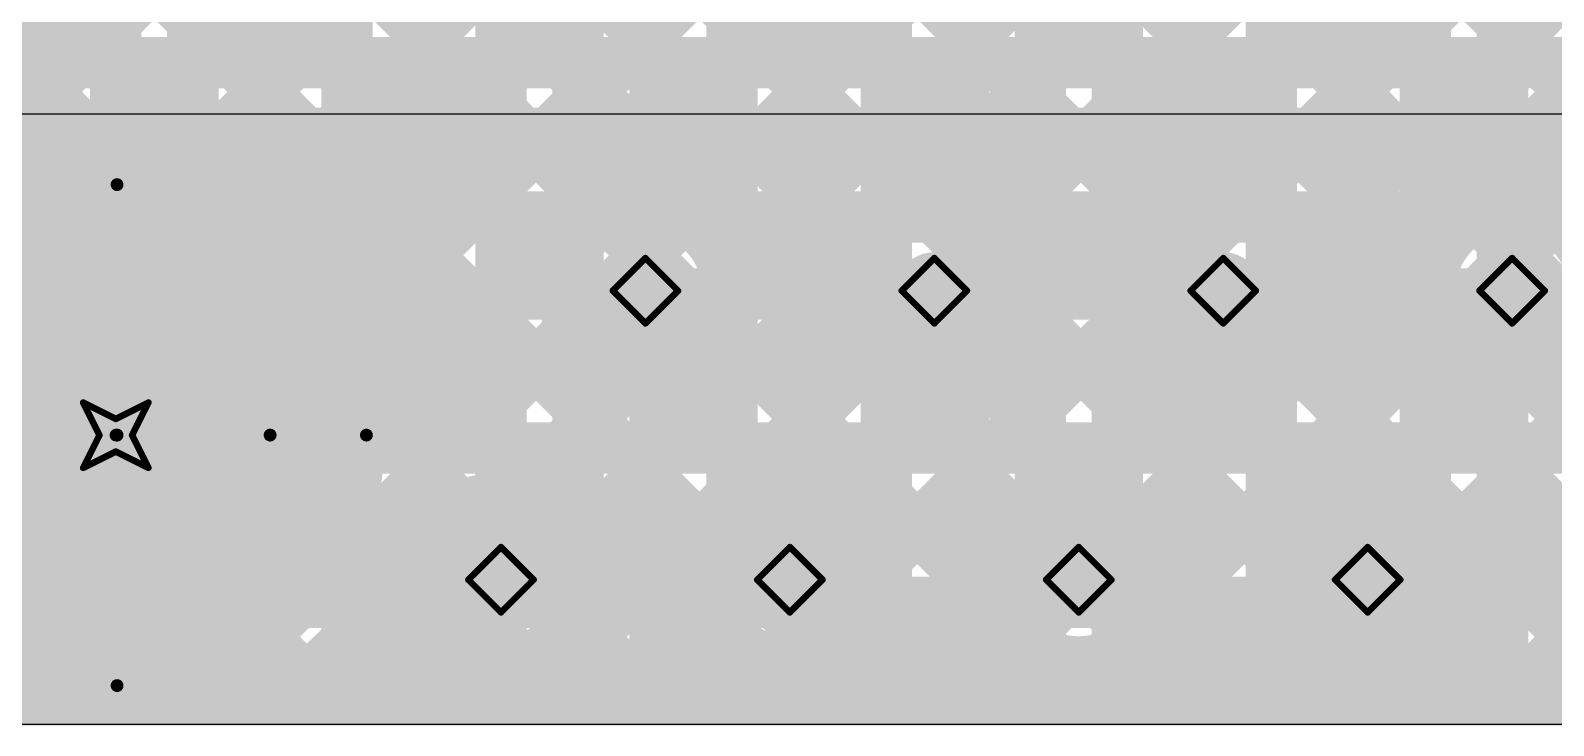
# Model space of a CAD drawing. Header units: millimetres. Extents: x 13 to 259, y -2 to 326.
# Drawn here: x 112.74 to 124.6, y 68.04 to 73.45 of the extents above; entities that cross this region are included whole.
import ezdxf

# ---------------------------------------------------------------- set-up
doc = ezdxf.new("R2010")
doc.units = ezdxf.units.MM
for name, color, linetype in [('BottomLayer', 5, 'Continuous'), ('BottomSolder', 6, 'Continuous'), ('ConnectLayer', 7, 'Continuous'), ('DrillDrawing', 1, 'Continuous'), ('Mechanical34', 56, 'Continuous'), ('MidLayer1', 16, 'Continuous'), ('MidLayer2', 76, 'Continuous'), ('MidLayer3', 90, 'Continuous'), ('MidLayer4', 156, 'Continuous'), ('MidLayer5', 130, 'Continuous'), ('MidLayer6', 216, 'Continuous'), ('MultiLayer', 9, 'Continuous'), ('TopLayer', 1, 'Continuous'), ('TopSolder', 216, 'Continuous')]:
    doc.layers.add(name, color=color, linetype=linetype)

# ---------------------------------------------------------------- blocks, each defined once
blk = doc.blocks.new('MTG240_400_174')
at = {"layer": 'BottomLayer', "const_width": 2}
blk.add_lwpolyline([(-1, 0, 1), (1, 0, 1)], format="xyb", close=True, dxfattribs=at)
at = {"layer": 'BottomSolder', "const_width": 2.102}
blk.add_lwpolyline([(-1.051, 0, 1), (1.051, 0, 1)], format="xyb", close=True, dxfattribs=at)
at = {"layer": 'MidLayer1', "const_width": 2}
blk.add_lwpolyline([(-1, 0, 1), (1, 0, 1)], format="xyb", close=True, dxfattribs=at)
at = {"layer": 'MidLayer2', "const_width": 2}
blk.add_lwpolyline([(-1, 0, 1), (1, 0, 1)], format="xyb", close=True, dxfattribs=at)
at = {"layer": 'MidLayer3', "const_width": 2}
blk.add_lwpolyline([(-1, 0, 1), (1, 0, 1)], format="xyb", close=True, dxfattribs=at)
at = {"layer": 'MidLayer4', "const_width": 2}
blk.add_lwpolyline([(-1, 0, 1), (1, 0, 1)], format="xyb", close=True, dxfattribs=at)
at = {"layer": 'MidLayer5', "const_width": 2}
blk.add_lwpolyline([(-1, 0, 1), (1, 0, 1)], format="xyb", close=True, dxfattribs=at)
at = {"layer": 'MidLayer6', "const_width": 2}
blk.add_lwpolyline([(-1, 0, 1), (1, 0, 1)], format="xyb", close=True, dxfattribs=at)
at = {"layer": 'MultiLayer', "const_width": 2}
blk.add_lwpolyline([(-1, 0, 1), (1, 0, 1)], format="xyb", close=True, dxfattribs=at)
at = {"layer": 'TopLayer', "const_width": 2}
blk.add_lwpolyline([(-1, 0, 1), (1, 0, 1)], format="xyb", close=True, dxfattribs=at)
at = {"layer": 'TopSolder', "const_width": 2.102}
blk.add_lwpolyline([(-1.051, 0, 1), (1.051, 0, 1)], format="xyb", close=True, dxfattribs=at)

msp = doc.modelspace()

# ---------------------------------------------------------------- linework, layer by layer
at = {"layer": 'BottomLayer', "const_width": 0.3}
for points in [[(117.375, 71.425, 1), (117.675, 71.425, 1)], [(119.625, 71.425, 1), (119.925, 71.425, 1)], [(121.875, 71.425, 1), (122.175, 71.425, 1)], [(124.125, 71.425, 1), (124.425, 71.425, 1)], [(116.25, 69.175, 1), (116.55, 69.175, 1)], [(118.5, 69.175, 1), (118.8, 69.175, 1)], [(120.75, 69.175, 1), (121.05, 69.175, 1)], [(123, 69.175, 1), (123.3, 69.175, 1)]]:
    msp.add_lwpolyline(points, format="xyb", close=True, dxfattribs=at)
at = {"layer": 'ConnectLayer', "const_width": 0.4}
for points in [[(101.185, 94.825), (124.005, 72.005)], [(101.185, 94.825), (124.005, 72.005)], [(121.37, 69.61), (143.601, 91.841)], [(121.37, 69.61), (143.601, 91.841)], [(102.038, 91.426), (121.58, 71.885)], [(102.038, 91.426), (121.58, 71.885)], [(100.802, 90.116), (119.204, 71.714)], [(100.802, 90.116), (119.204, 71.714)], [(98.187, 87.64), (113.139, 72.689)], [(98.187, 87.64), (113.139, 72.689)], [(101.57, 86.803), (116.888, 71.485)], [(101.57, 86.803), (116.888, 71.485)], [(120.341, 71.127), (132.928, 83.713)], [(120.341, 71.127), (132.928, 83.713)], [(108.285, 69.253), (122.115, 83.083)], [(108.285, 69.253), (122.115, 83.083)], [(99.785, 81.8), (113.345, 68.24)], [(100.633, 81.8), (114.193, 68.24)], [(101.482, 81.8), (115.042, 68.24)], [(102.33, 81.8), (115.89, 68.24)], [(103.179, 81.8), (116.739, 68.24)], [(104.027, 81.8), (117.587, 68.24)], [(104.876, 81.8), (118.436, 68.24)], [(105.724, 81.8), (119.284, 68.24)], [(106.573, 81.8), (120.133, 68.24)], [(107.272, 68.24), (120.832, 81.8)], [(107.421, 81.8), (120.981, 68.24)], [(108.121, 68.24), (121.681, 81.8)], [(108.27, 81.8), (121.83, 68.24)], [(108.969, 68.24), (122.529, 81.8)], [(109.119, 81.8), (122.679, 68.24)], [(109.818, 68.24), (123.378, 81.8)], [(109.967, 81.8), (123.527, 68.24)], [(110.666, 68.24), (124.226, 81.8)], [(110.816, 81.8), (124.376, 68.24)], [(111.515, 68.24), (125.075, 81.8)], [(111.664, 81.8), (125.224, 68.24)], [(112.513, 81.8), (126.073, 68.24)], [(113.361, 81.8), (126.921, 68.24)], [(114.21, 81.8), (127.77, 68.24)], [(115.058, 81.8), (128.618, 68.24)], [(115.907, 81.8), (129.467, 68.24)], [(122.121, 72.058), (131.754, 81.691)], [(122.121, 72.058), (131.754, 81.691)], [(112.363, 68.24), (125.582, 81.459)], [(113.212, 68.24), (126.006, 81.034)], [(122.606, 71.694), (131.819, 80.908)], [(122.606, 71.694), (131.819, 80.908)], [(114.061, 68.24), (126.431, 80.61)], [(124.591, 71.982), (133.009, 80.401)], [(124.591, 71.982), (133.009, 80.401)], [(114.909, 68.24), (126.855, 80.186)], [(115.758, 68.24), (127.279, 79.762)], [(116.606, 68.24), (127.703, 79.337)], [(112.8, 68.24), (112.8, 78.825)], [(113.4, 68.24), (113.4, 78.825)], [(114, 68.24), (114, 78.825)], [(114.6, 68.24), (114.6, 78.825)], [(115.2, 68.24), (115.2, 78.825)], [(115.8, 68.24), (115.8, 78.825)], [(116.4, 68.24), (116.4, 78.825)], [(117, 68.24), (117, 78.825)], [(117.455, 68.24), (128.128, 78.913)], [(117.6, 68.24), (117.6, 78.825)], [(118.2, 68.24), (118.2, 78.825)], [(118.8, 68.24), (118.8, 78.825)], [(119.4, 68.24), (119.4, 78.825)], [(120, 68.24), (120, 78.825)], [(120.6, 68.24), (120.6, 78.825)], [(121.2, 68.24), (121.2, 78.825)], [(121.8, 68.24), (121.8, 78.825)], [(122.4, 68.24), (122.4, 78.825)], [(123, 68.24), (123, 78.825)], [(123.6, 68.24), (123.6, 78.825)], [(124.2, 68.24), (124.2, 78.825)], [(118.303, 68.24), (128.552, 78.489)], [(115.184, 71.91), (121.68, 78.405)], [(115.184, 71.91), (121.68, 78.405)], [(119.152, 68.24), (128.976, 78.064)], [(120, 68.24), (129.4, 77.64)], [(114.158, 72.58), (119.076, 77.498)], [(114.158, 72.58), (119.076, 77.498)], [(120.174, 77.533), (125.968, 71.739)], [(120.174, 77.533), (125.968, 71.739)], [(115.532, 71.409), (121.461, 77.338)], [(115.532, 71.409), (121.461, 77.338)], [(117.801, 77.361), (123.642, 71.519)], [(117.801, 77.361), (123.642, 71.519)], [(115.382, 77.234), (121.433, 71.183)], [(115.382, 77.234), (121.433, 71.183)], [(120.849, 68.24), (129.825, 77.216)], [(110.487, 77.037), (118.073, 69.452)], [(110.487, 77.037), (118.073, 69.452)], [(112.942, 77.128), (120.445, 69.625)], [(112.942, 77.128), (120.445, 69.625)], [(112.335, 72.454), (116.78, 76.9)], [(112.335, 72.454), (116.78, 76.9)], [(113.432, 72.703), (117.534, 76.804)], [(113.432, 72.703), (117.534, 76.804)], [(114.729, 72.302), (119.265, 76.838)], [(114.729, 72.302), (119.265, 76.838)], [(115.754, 70.782), (121.759, 76.787)], [(115.754, 70.782), (121.759, 76.787)], [(117.518, 76.795), (122.319, 71.993)], [(117.518, 76.795), (122.319, 71.993)], [(117.816, 71.995), (122.66, 76.84)], [(117.816, 71.995), (122.66, 76.84)], [(120.011, 76.848), (127.214, 69.644)], [(120.011, 76.848), (127.214, 69.644)], [(121.697, 68.24), (130.249, 76.792)], [(109.966, 76.71), (114.067, 72.608)], [(109.966, 76.71), (114.067, 72.608)], [(112.499, 76.723), (117.229, 71.992)], [(112.499, 76.723), (117.229, 71.992)], [(115.015, 76.752), (119.706, 72.061)], [(115.015, 76.752), (119.706, 72.061)], [(120.236, 71.869), (124.93, 76.564)], [(120.236, 71.869), (124.93, 76.564)], [(118.161, 71.492), (123.216, 76.547)], [(118.161, 71.492), (123.216, 76.547)], [(119.536, 72.019), (123.918, 76.401)], [(119.536, 72.019), (123.918, 76.401)], [(122.546, 68.24), (130.673, 76.367)], [(123.394, 68.24), (131.097, 75.943)], [(124.243, 68.24), (131.522, 75.519)], [(68.24, 73.2), (151.36, 73.2)], [(68.24, 72.6), (151.36, 72.6)], [(68.24, 72), (151.36, 72)], [(122.593, 71.719), (124.836, 69.477)], [(122.593, 71.719), (124.836, 69.477)], [(116.975, 69.457), (119.181, 71.664)], [(116.975, 69.457), (119.181, 71.664)], [(123.737, 69.431), (125.911, 71.605)], [(123.737, 69.431), (125.911, 71.605)], [(68.24, 71.4), (151.36, 71.4)], [(119.288, 69.225), (121.392, 71.329)], [(119.288, 69.225), (121.392, 71.329)], [(120.411, 71.356), (122.515, 69.252)], [(120.411, 71.356), (122.515, 69.252)], [(115.779, 69.958), (116.955, 71.134)], [(115.779, 69.958), (116.955, 71.134)], [(118.092, 71.129), (120.323, 68.899)], [(118.092, 71.129), (120.323, 68.899)], [(121.44, 68.831), (123.718, 71.11)], [(121.44, 68.831), (123.718, 71.11)], [(122.485, 70.98), (125.224, 68.24)], [(122.485, 70.98), (125.224, 68.24)], [(115.709, 70.967), (118.436, 68.24)], [(115.709, 70.967), (118.436, 68.24)], [(116.606, 68.24), (119.331, 70.965)], [(116.606, 68.24), (119.331, 70.965)], [(118.953, 69.739), (120.073, 70.859)], [(118.953, 69.739), (120.073, 70.859)], [(120.064, 70.854), (121.158, 69.761)], [(120.064, 70.854), (121.158, 69.761)], [(123.394, 68.24), (126.1, 70.946)], [(123.394, 68.24), (126.1, 70.946)], [(68.24, 70.8), (151.36, 70.8)], [(116.479, 69.81), (117.458, 70.789)], [(116.479, 69.81), (117.458, 70.789)], [(117.585, 70.788), (118.564, 69.809)], [(117.585, 70.788), (118.564, 69.809)], [(120.692, 69.78), (121.756, 70.844)], [(120.692, 69.78), (121.756, 70.844)], [(121.783, 70.833), (122.867, 69.749)], [(121.783, 70.833), (122.867, 69.749)], [(123.262, 69.805), (124.243, 70.786)], [(123.262, 69.805), (124.243, 70.786)], [(124.369, 70.792), (125.348, 69.813)], [(124.369, 70.792), (125.348, 69.813)], [(68.24, 70.2), (151.36, 70.2)], [(115.789, 70.039), (116.092, 69.736)], [(115.789, 70.039), (116.092, 69.736)], [(68.24, 69.6), (151.36, 69.6)], [(121.486, 69.433), (122.679, 68.24)], [(121.486, 69.433), (122.679, 68.24)], [(115.614, 69.365), (115.761, 69.217)], [(115.614, 69.365), (115.761, 69.217)], [(119.152, 68.24), (120.295, 69.383)], [(119.152, 68.24), (120.295, 69.383)], [(114.909, 68.24), (115.765, 69.096)], [(114.909, 68.24), (115.765, 69.096)], [(119.284, 69.089), (120.133, 68.24)], [(119.284, 69.089), (120.133, 68.24)], [(68.24, 69), (151.36, 69)], [(121.697, 68.24), (122.52, 69.063)], [(121.697, 68.24), (122.52, 69.063)], [(116.961, 68.867), (117.587, 68.24)], [(116.961, 68.867), (117.587, 68.24)], [(117.455, 68.24), (118.086, 68.872)], [(117.455, 68.24), (118.086, 68.872)], [(123.724, 68.892), (124.376, 68.24)], [(123.724, 68.892), (124.376, 68.24)], [(124.243, 68.24), (124.85, 68.847)], [(124.243, 68.24), (124.85, 68.847)], [(115.301, 68.83), (115.89, 68.24)], [(115.301, 68.83), (115.89, 68.24)], [(121.35, 68.72), (121.83, 68.24)], [(121.35, 68.72), (121.83, 68.24)], [(115.758, 68.24), (116.118, 68.6)], [(115.758, 68.24), (116.118, 68.6)], [(120, 68.24), (120.465, 68.705)], [(120, 68.24), (120.465, 68.705)], [(120.849, 68.24), (121.244, 68.635)], [(120.849, 68.24), (121.244, 68.635)], [(116.442, 68.536), (116.739, 68.24)], [(116.442, 68.536), (116.739, 68.24)], [(118.303, 68.24), (118.6, 68.537)], [(118.303, 68.24), (118.6, 68.537)], [(118.927, 68.598), (119.284, 68.24)], [(118.927, 68.598), (119.284, 68.24)], [(120.624, 68.598), (120.981, 68.24)], [(120.624, 68.598), (120.981, 68.24)], [(122.546, 68.24), (122.894, 68.588)], [(122.546, 68.24), (122.894, 68.588)], [(123.227, 68.54), (123.527, 68.24)], [(123.227, 68.54), (123.527, 68.24)], [(68.24, 68.4), (151.36, 68.4)], [(114.877, 68.405), (115.042, 68.24)], [(114.877, 68.405), (115.042, 68.24)], [(68.24, 68.24), (151.36, 68.24)], [(68.24, 68.24), (151.36, 68.24)], [(114.637, 68.24), (132.031, 68.24)], [(114.637, 68.24), (132.031, 68.24)]]:
    msp.add_lwpolyline(points, dxfattribs=at)
for points in [[(112.163, 68.24, -1.714908), (115.803, 70.3)], [(112.163, 68.24, -1.714908), (115.803, 70.3)], [(115.803, 70.3, -0.263327), (114.637, 68.24)], [(115.803, 70.3, -0.263327), (114.637, 68.24)]]:
    msp.add_lwpolyline(points, format="xyb", dxfattribs=at)
at = {"layer": 'ConnectLayer'}
for points, const_width in [([(113.039, 72.689, 1), (113.239, 72.689, 1)], 0.2), ([(113.039, 72.689, 1), (113.239, 72.689, 1)], 0.2), ([(113.332, 72.703, 1), (113.532, 72.703, 1)], 0.2), ([(113.332, 72.703, 1), (113.532, 72.703, 1)], 0.2), ([(113.967, 72.608, 1), (114.167, 72.608, 1)], 0.2), ([(113.967, 72.608, 1), (114.167, 72.608, 1)], 0.2), ([(114.058, 72.58, 1), (114.258, 72.58, 1)], 0.2), ([(114.058, 72.58, 1), (114.258, 72.58, 1)], 0.2), ([(114.629, 72.302, 1), (114.829, 72.302, 1)], 0.2), ([(114.629, 72.302, 1), (114.829, 72.302, 1)], 0.2), ([(118.165, 71.425, 1), (116.885, 71.425, 1)], 0.4), ([(118.165, 71.425, 1), (116.885, 71.425, 1)], 0.4), ([(120.415, 71.425, 1), (119.135, 71.425, 1)], 0.4), ([(120.415, 71.425, 1), (119.135, 71.425, 1)], 0.4), ([(119.606, 72.061, 1), (119.806, 72.061, 1)], 0.2), ([(119.606, 72.061, 1), (119.806, 72.061, 1)], 0.2), ([(122.665, 71.425, 1), (121.385, 71.425, 1)], 0.4), ([(122.665, 71.425, 1), (121.385, 71.425, 1)], 0.4), ([(122.021, 72.058, 1), (122.221, 72.058, 1)], 0.2), ([(122.021, 72.058, 1), (122.221, 72.058, 1)], 0.2), ([(124.915, 71.425, 1), (123.635, 71.425, 1)], 0.4), ([(124.915, 71.425, 1), (123.635, 71.425, 1)], 0.4), ([(117.129, 71.992, 1), (117.329, 71.992, 1)], 0.2), ([(117.129, 71.992, 1), (117.329, 71.992, 1)], 0.2), ([(117.716, 71.995, 1), (117.916, 71.995, 1)], 0.2), ([(117.716, 71.995, 1), (117.916, 71.995, 1)], 0.2), ([(119.436, 72.019, 1), (119.636, 72.019, 1)], 0.2), ([(119.436, 72.019, 1), (119.636, 72.019, 1)], 0.2), ([(122.219, 71.993, 1), (122.419, 71.993, 1)], 0.2), ([(122.219, 71.993, 1), (122.419, 71.993, 1)], 0.2), ([(123.905, 72.005, 1), (124.105, 72.005, 1)], 0.2), ([(123.905, 72.005, 1), (124.105, 72.005, 1)], 0.2), ([(124.491, 71.982, 1), (124.691, 71.982, 1)], 0.2), ([(124.491, 71.982, 1), (124.691, 71.982, 1)], 0.2), ([(115.084, 71.91, 1), (115.284, 71.91, 1)], 0.2), ([(115.084, 71.91, 1), (115.284, 71.91, 1)], 0.2), ([(120.136, 71.869, 1), (120.336, 71.869, 1)], 0.2), ([(120.136, 71.869, 1), (120.336, 71.869, 1)], 0.2), ([(121.48, 71.885, 1), (121.68, 71.885, 1)], 0.2), ([(121.48, 71.885, 1), (121.68, 71.885, 1)], 0.2), ([(119.104, 71.714, 1), (119.304, 71.714, 1)], 0.2), ([(119.104, 71.714, 1), (119.304, 71.714, 1)], 0.2), ([(122.493, 71.719, 1), (122.693, 71.719, 1)], 0.2), ([(122.493, 71.719, 1), (122.693, 71.719, 1)], 0.2), ([(122.506, 71.694, 1), (122.706, 71.694, 1)], 0.2), ([(122.506, 71.694, 1), (122.706, 71.694, 1)], 0.2), ([(119.081, 71.664, 1), (119.281, 71.664, 1)], 0.2), ([(119.081, 71.664, 1), (119.281, 71.664, 1)], 0.2), ([(116.788, 71.485, 1), (116.988, 71.485, 1)], 0.2), ([(116.788, 71.485, 1), (116.988, 71.485, 1)], 0.2), ([(118.061, 71.492, 1), (118.261, 71.492, 1)], 0.2), ([(118.061, 71.492, 1), (118.261, 71.492, 1)], 0.2), ([(123.542, 71.519, 1), (123.742, 71.519, 1)], 0.2), ([(123.542, 71.519, 1), (123.742, 71.519, 1)], 0.2), ([(115.432, 71.409, 1), (115.632, 71.409, 1)], 0.2), ([(115.432, 71.409, 1), (115.632, 71.409, 1)], 0.2), ([(116.785, 71.425, 1), (116.985, 71.425, 1)], 0.2), ([(116.785, 71.425, 1), (116.985, 71.425, 1)], 0.2), ([(118.065, 71.425, 1), (118.265, 71.425, 1)], 0.2), ([(118.065, 71.425, 1), (118.265, 71.425, 1)], 0.2), ([(119.035, 71.425, 1), (119.235, 71.425, 1)], 0.2), ([(119.035, 71.425, 1), (119.235, 71.425, 1)], 0.2), ([(120.311, 71.356, 1), (120.511, 71.356, 1)], 0.2), ([(120.311, 71.356, 1), (120.511, 71.356, 1)], 0.2), ([(120.315, 71.425, 1), (120.515, 71.425, 1)], 0.2), ([(120.315, 71.425, 1), (120.515, 71.425, 1)], 0.2), ([(121.285, 71.425, 1), (121.485, 71.425, 1)], 0.2), ([(121.285, 71.425, 1), (121.485, 71.425, 1)], 0.2), ([(121.292, 71.329, 1), (121.492, 71.329, 1)], 0.2), ([(121.292, 71.329, 1), (121.492, 71.329, 1)], 0.2), ([(122.565, 71.425, 1), (122.765, 71.425, 1)], 0.2), ([(122.565, 71.425, 1), (122.765, 71.425, 1)], 0.2), ([(123.535, 71.425, 1), (123.735, 71.425, 1)], 0.2), ([(123.535, 71.425, 1), (123.735, 71.425, 1)], 0.2), ([(116.855, 71.134, 1), (117.055, 71.134, 1)], 0.2), ([(116.855, 71.134, 1), (117.055, 71.134, 1)], 0.2), ([(117.992, 71.129, 1), (118.192, 71.129, 1)], 0.2), ([(117.992, 71.129, 1), (118.192, 71.129, 1)], 0.2), ([(120.241, 71.127, 1), (120.441, 71.127, 1)], 0.2), ([(120.241, 71.127, 1), (120.441, 71.127, 1)], 0.2), ([(121.333, 71.183, 1), (121.533, 71.183, 1)], 0.2), ([(121.333, 71.183, 1), (121.533, 71.183, 1)], 0.2), ([(123.618, 71.11, 1), (123.818, 71.11, 1)], 0.2), ([(123.618, 71.11, 1), (123.818, 71.11, 1)], 0.2), ([(122.385, 70.98, 1), (122.585, 70.98, 1)], 0.2), ([(122.385, 70.98, 1), (122.585, 70.98, 1)], 0.2), ([(115.609, 70.967, 1), (115.809, 70.967, 1)], 0.2), ([(115.609, 70.967, 1), (115.809, 70.967, 1)], 0.2), ([(119.231, 70.965, 1), (119.431, 70.965, 1)], 0.2), ([(119.231, 70.965, 1), (119.431, 70.965, 1)], 0.2), ([(119.964, 70.854, 1), (120.164, 70.854, 1)], 0.2), ([(119.964, 70.854, 1), (120.164, 70.854, 1)], 0.2), ([(119.973, 70.859, 1), (120.173, 70.859, 1)], 0.2), ([(119.973, 70.859, 1), (120.173, 70.859, 1)], 0.2), ([(115.654, 70.782, 1), (115.854, 70.782, 1)], 0.2), ([(115.654, 70.782, 1), (115.854, 70.782, 1)], 0.2), ([(117.358, 70.789, 1), (117.558, 70.789, 1)], 0.2), ([(117.358, 70.789, 1), (117.558, 70.789, 1)], 0.2), ([(117.485, 70.788, 1), (117.685, 70.788, 1)], 0.2), ([(117.485, 70.788, 1), (117.685, 70.788, 1)], 0.2), ([(121.656, 70.844, 1), (121.856, 70.844, 1)], 0.2), ([(121.656, 70.844, 1), (121.856, 70.844, 1)], 0.2), ([(121.683, 70.833, 1), (121.883, 70.833, 1)], 0.2), ([(121.683, 70.833, 1), (121.883, 70.833, 1)], 0.2), ([(124.143, 70.786, 1), (124.343, 70.786, 1)], 0.2), ([(124.143, 70.786, 1), (124.343, 70.786, 1)], 0.2), ([(124.269, 70.792, 1), (124.469, 70.792, 1)], 0.2), ([(124.269, 70.792, 1), (124.469, 70.792, 1)], 0.2), ([(115.703, 70.3, 1), (115.903, 70.3, 1)], 0.2), ([(115.703, 70.3, 1), (115.903, 70.3, 1)], 0.2), ([(115.703, 70.3, 1), (115.903, 70.3, 1)], 0.2), ([(115.703, 70.3, 1), (115.903, 70.3, 1)], 0.2), ([(115.689, 70.039, 1), (115.889, 70.039, 1)], 0.2), ([(115.689, 70.039, 1), (115.889, 70.039, 1)], 0.2), ([(115.679, 69.958, 1), (115.879, 69.958, 1)], 0.2), ([(115.679, 69.958, 1), (115.879, 69.958, 1)], 0.2), ([(117.04, 69.175, 1), (115.76, 69.175, 1)], 0.4), ([(117.04, 69.175, 1), (115.76, 69.175, 1)], 0.4), ([(116.379, 69.81, 1), (116.579, 69.81, 1)], 0.2), ([(116.379, 69.81, 1), (116.579, 69.81, 1)], 0.2), ([(119.29, 69.175, 1), (118.01, 69.175, 1)], 0.4), ([(119.29, 69.175, 1), (118.01, 69.175, 1)], 0.4), ([(118.464, 69.809, 1), (118.664, 69.809, 1)], 0.2), ([(118.464, 69.809, 1), (118.664, 69.809, 1)], 0.2), ([(121.54, 69.175, 1), (120.26, 69.175, 1)], 0.4), ([(121.54, 69.175, 1), (120.26, 69.175, 1)], 0.4), ([(123.79, 69.175, 1), (122.51, 69.175, 1)], 0.4), ([(123.79, 69.175, 1), (122.51, 69.175, 1)], 0.4), ([(123.162, 69.805, 1), (123.362, 69.805, 1)], 0.2), ([(123.162, 69.805, 1), (123.362, 69.805, 1)], 0.2), ([(126.04, 69.175, 1), (124.76, 69.175, 1)], 0.4), ([(126.04, 69.175, 1), (124.76, 69.175, 1)], 0.4), ([(115.992, 69.736, 1), (116.192, 69.736, 1)], 0.2), ([(115.992, 69.736, 1), (116.192, 69.736, 1)], 0.2), ([(118.853, 69.739, 1), (119.053, 69.739, 1)], 0.2), ([(118.853, 69.739, 1), (119.053, 69.739, 1)], 0.2), ([(120.592, 69.78, 1), (120.792, 69.78, 1)], 0.2), ([(120.592, 69.78, 1), (120.792, 69.78, 1)], 0.2), ([(121.058, 69.761, 1), (121.258, 69.761, 1)], 0.2), ([(121.058, 69.761, 1), (121.258, 69.761, 1)], 0.2), ([(122.767, 69.749, 1), (122.967, 69.749, 1)], 0.2), ([(122.767, 69.749, 1), (122.967, 69.749, 1)], 0.2), ([(120.345, 69.625, 1), (120.545, 69.625, 1)], 0.2), ([(120.345, 69.625, 1), (120.545, 69.625, 1)], 0.2), ([(121.27, 69.61, 1), (121.47, 69.61, 1)], 0.2), ([(121.27, 69.61, 1), (121.47, 69.61, 1)], 0.2), ([(116.875, 69.457, 1), (117.075, 69.457, 1)], 0.2), ([(116.875, 69.457, 1), (117.075, 69.457, 1)], 0.2), ([(117.973, 69.452, 1), (118.173, 69.452, 1)], 0.2), ([(117.973, 69.452, 1), (118.173, 69.452, 1)], 0.2), ([(121.386, 69.433, 1), (121.586, 69.433, 1)], 0.2), ([(121.386, 69.433, 1), (121.586, 69.433, 1)], 0.2), ([(123.637, 69.431, 1), (123.837, 69.431, 1)], 0.2), ([(123.637, 69.431, 1), (123.837, 69.431, 1)], 0.2), ([(115.514, 69.365, 1), (115.714, 69.365, 1)], 0.2), ([(115.514, 69.365, 1), (115.714, 69.365, 1)], 0.2), ([(120.195, 69.383, 1), (120.395, 69.383, 1)], 0.2), ([(120.195, 69.383, 1), (120.395, 69.383, 1)], 0.2), ([(115.661, 69.217, 1), (115.861, 69.217, 1)], 0.2), ([(115.661, 69.217, 1), (115.861, 69.217, 1)], 0.2), ([(119.188, 69.225, 1), (119.388, 69.225, 1)], 0.2), ([(119.188, 69.225, 1), (119.388, 69.225, 1)], 0.2), ([(122.415, 69.252, 1), (122.615, 69.252, 1)], 0.2), ([(122.415, 69.252, 1), (122.615, 69.252, 1)], 0.2), ([(115.66, 69.175, 1), (115.86, 69.175, 1)], 0.2), ([(115.66, 69.175, 1), (115.86, 69.175, 1)], 0.2), ([(115.665, 69.096, 1), (115.865, 69.096, 1)], 0.2), ([(115.665, 69.096, 1), (115.865, 69.096, 1)], 0.2), ([(116.94, 69.175, 1), (117.14, 69.175, 1)], 0.2), ([(116.94, 69.175, 1), (117.14, 69.175, 1)], 0.2), ([(117.91, 69.175, 1), (118.11, 69.175, 1)], 0.2), ([(117.91, 69.175, 1), (118.11, 69.175, 1)], 0.2), ([(119.184, 69.089, 1), (119.384, 69.089, 1)], 0.2), ([(119.184, 69.089, 1), (119.384, 69.089, 1)], 0.2), ([(119.19, 69.175, 1), (119.39, 69.175, 1)], 0.2), ([(119.19, 69.175, 1), (119.39, 69.175, 1)], 0.2), ([(120.16, 69.175, 1), (120.36, 69.175, 1)], 0.2), ([(120.16, 69.175, 1), (120.36, 69.175, 1)], 0.2), ([(121.44, 69.175, 1), (121.64, 69.175, 1)], 0.2), ([(121.44, 69.175, 1), (121.64, 69.175, 1)], 0.2), ([(122.41, 69.175, 1), (122.61, 69.175, 1)], 0.2), ([(122.41, 69.175, 1), (122.61, 69.175, 1)], 0.2), ([(123.69, 69.175, 1), (123.89, 69.175, 1)], 0.2), ([(123.69, 69.175, 1), (123.89, 69.175, 1)], 0.2), ([(124.66, 69.175, 1), (124.86, 69.175, 1)], 0.2), ([(124.66, 69.175, 1), (124.86, 69.175, 1)], 0.2), ([(122.42, 69.063, 1), (122.62, 69.063, 1)], 0.2), ([(122.42, 69.063, 1), (122.62, 69.063, 1)], 0.2), ([(116.861, 68.867, 1), (117.061, 68.867, 1)], 0.2), ([(116.861, 68.867, 1), (117.061, 68.867, 1)], 0.2), ([(117.986, 68.872, 1), (118.186, 68.872, 1)], 0.2), ([(117.986, 68.872, 1), (118.186, 68.872, 1)], 0.2), ([(120.223, 68.899, 1), (120.423, 68.899, 1)], 0.2), ([(120.223, 68.899, 1), (120.423, 68.899, 1)], 0.2), ([(123.624, 68.892, 1), (123.824, 68.892, 1)], 0.2), ([(123.624, 68.892, 1), (123.824, 68.892, 1)], 0.2), ([(115.201, 68.83, 1), (115.401, 68.83, 1)], 0.2), ([(115.201, 68.83, 1), (115.401, 68.83, 1)], 0.2), ([(121.25, 68.72, 1), (121.45, 68.72, 1)], 0.2), ([(121.25, 68.72, 1), (121.45, 68.72, 1)], 0.2), ([(121.34, 68.831, 1), (121.54, 68.831, 1)], 0.2), ([(121.34, 68.831, 1), (121.54, 68.831, 1)], 0.2), ([(116.018, 68.6, 1), (116.218, 68.6, 1)], 0.2), ([(116.018, 68.6, 1), (116.218, 68.6, 1)], 0.2), ([(120.365, 68.705, 1), (120.565, 68.705, 1)], 0.2), ([(120.365, 68.705, 1), (120.565, 68.705, 1)], 0.2), ([(121.144, 68.635, 1), (121.344, 68.635, 1)], 0.2), ([(121.144, 68.635, 1), (121.344, 68.635, 1)], 0.2), ([(116.342, 68.536, 1), (116.542, 68.536, 1)], 0.2), ([(116.342, 68.536, 1), (116.542, 68.536, 1)], 0.2), ([(118.5, 68.537, 1), (118.7, 68.537, 1)], 0.2), ([(118.5, 68.537, 1), (118.7, 68.537, 1)], 0.2), ([(118.827, 68.598, 1), (119.027, 68.598, 1)], 0.2), ([(118.827, 68.598, 1), (119.027, 68.598, 1)], 0.2), ([(120.524, 68.598, 1), (120.724, 68.598, 1)], 0.2), ([(120.524, 68.598, 1), (120.724, 68.598, 1)], 0.2), ([(122.794, 68.588, 1), (122.994, 68.588, 1)], 0.2), ([(122.794, 68.588, 1), (122.994, 68.588, 1)], 0.2), ([(123.127, 68.54, 1), (123.327, 68.54, 1)], 0.2), ([(123.127, 68.54, 1), (123.327, 68.54, 1)], 0.2), ([(114.777, 68.405, 1), (114.977, 68.405, 1)], 0.2), ([(114.777, 68.405, 1), (114.977, 68.405, 1)], 0.2), ([(112.7, 68.24, 1), (112.9, 68.24, 1)], 0.2), ([(113.112, 68.24, 1), (113.312, 68.24, 1)], 0.2), ([(113.245, 68.24, 1), (113.445, 68.24, 1)], 0.2), ([(113.3, 68.24, 1), (113.5, 68.24, 1)], 0.2), ([(113.9, 68.24, 1), (114.1, 68.24, 1)], 0.2), ([(113.961, 68.24, 1), (114.161, 68.24, 1)], 0.2), ([(114.093, 68.24, 1), (114.293, 68.24, 1)], 0.2), ([(114.5, 68.24, 1), (114.7, 68.24, 1)], 0.2), ([(114.537, 68.24, 1), (114.737, 68.24, 1)], 0.2), ([(114.537, 68.24, 1), (114.737, 68.24, 1)], 0.2), ([(114.537, 68.24, 1), (114.737, 68.24, 1)], 0.2), ([(114.537, 68.24, 1), (114.737, 68.24, 1)], 0.2), ([(114.809, 68.24, 1), (115.009, 68.24, 1)], 0.2), ([(114.809, 68.24, 1), (115.009, 68.24, 1)], 0.2), ([(114.809, 68.24, 1), (115.009, 68.24, 1)], 0.2), ([(114.942, 68.24, 1), (115.142, 68.24, 1)], 0.2), ([(114.942, 68.24, 1), (115.142, 68.24, 1)], 0.2), ([(114.942, 68.24, 1), (115.142, 68.24, 1)], 0.2), ([(115.1, 68.24, 1), (115.3, 68.24, 1)], 0.2), ([(115.658, 68.24, 1), (115.858, 68.24, 1)], 0.2), ([(115.658, 68.24, 1), (115.858, 68.24, 1)], 0.2), ([(115.658, 68.24, 1), (115.858, 68.24, 1)], 0.2), ([(115.7, 68.24, 1), (115.9, 68.24, 1)], 0.2), ([(115.79, 68.24, 1), (115.99, 68.24, 1)], 0.2), ([(115.79, 68.24, 1), (115.99, 68.24, 1)], 0.2), ([(115.79, 68.24, 1), (115.99, 68.24, 1)], 0.2), ([(116.3, 68.24, 1), (116.5, 68.24, 1)], 0.2), ([(116.506, 68.24, 1), (116.706, 68.24, 1)], 0.2), ([(116.506, 68.24, 1), (116.706, 68.24, 1)], 0.2), ([(116.506, 68.24, 1), (116.706, 68.24, 1)], 0.2), ([(116.639, 68.24, 1), (116.839, 68.24, 1)], 0.2), ([(116.639, 68.24, 1), (116.839, 68.24, 1)], 0.2), ([(116.639, 68.24, 1), (116.839, 68.24, 1)], 0.2), ([(116.9, 68.24, 1), (117.1, 68.24, 1)], 0.2), ([(117.355, 68.24, 1), (117.555, 68.24, 1)], 0.2), ([(117.355, 68.24, 1), (117.555, 68.24, 1)], 0.2), ([(117.355, 68.24, 1), (117.555, 68.24, 1)], 0.2), ([(117.487, 68.24, 1), (117.687, 68.24, 1)], 0.2), ([(117.487, 68.24, 1), (117.687, 68.24, 1)], 0.2), ([(117.487, 68.24, 1), (117.687, 68.24, 1)], 0.2), ([(117.5, 68.24, 1), (117.7, 68.24, 1)], 0.2), ([(118.1, 68.24, 1), (118.3, 68.24, 1)], 0.2), ([(118.203, 68.24, 1), (118.403, 68.24, 1)], 0.2), ([(118.203, 68.24, 1), (118.403, 68.24, 1)], 0.2), ([(118.203, 68.24, 1), (118.403, 68.24, 1)], 0.2), ([(118.336, 68.24, 1), (118.536, 68.24, 1)], 0.2), ([(118.336, 68.24, 1), (118.536, 68.24, 1)], 0.2), ([(118.336, 68.24, 1), (118.536, 68.24, 1)], 0.2), ([(118.7, 68.24, 1), (118.9, 68.24, 1)], 0.2), ([(119.052, 68.24, 1), (119.252, 68.24, 1)], 0.2), ([(119.052, 68.24, 1), (119.252, 68.24, 1)], 0.2), ([(119.052, 68.24, 1), (119.252, 68.24, 1)], 0.2), ([(119.184, 68.24, 1), (119.384, 68.24, 1)], 0.2), ([(119.184, 68.24, 1), (119.384, 68.24, 1)], 0.2), ([(119.184, 68.24, 1), (119.384, 68.24, 1)], 0.2), ([(119.3, 68.24, 1), (119.5, 68.24, 1)], 0.2), ([(119.9, 68.24, 1), (120.1, 68.24, 1)], 0.2), ([(119.9, 68.24, 1), (120.1, 68.24, 1)], 0.2), ([(119.9, 68.24, 1), (120.1, 68.24, 1)], 0.2), ([(119.9, 68.24, 1), (120.1, 68.24, 1)], 0.2), ([(120.033, 68.24, 1), (120.233, 68.24, 1)], 0.2), ([(120.033, 68.24, 1), (120.233, 68.24, 1)], 0.2), ([(120.033, 68.24, 1), (120.233, 68.24, 1)], 0.2), ([(120.5, 68.24, 1), (120.7, 68.24, 1)], 0.2), ([(120.749, 68.24, 1), (120.949, 68.24, 1)], 0.2), ([(120.749, 68.24, 1), (120.949, 68.24, 1)], 0.2), ([(120.749, 68.24, 1), (120.949, 68.24, 1)], 0.2), ([(120.881, 68.24, 1), (121.081, 68.24, 1)], 0.2), ([(120.881, 68.24, 1), (121.081, 68.24, 1)], 0.2), ([(120.881, 68.24, 1), (121.081, 68.24, 1)], 0.2), ([(121.1, 68.24, 1), (121.3, 68.24, 1)], 0.2), ([(121.597, 68.24, 1), (121.797, 68.24, 1)], 0.2), ([(121.597, 68.24, 1), (121.797, 68.24, 1)], 0.2), ([(121.597, 68.24, 1), (121.797, 68.24, 1)], 0.2), ([(121.7, 68.24, 1), (121.9, 68.24, 1)], 0.2), ([(121.73, 68.24, 1), (121.93, 68.24, 1)], 0.2), ([(121.73, 68.24, 1), (121.93, 68.24, 1)], 0.2), ([(121.73, 68.24, 1), (121.93, 68.24, 1)], 0.2), ([(122.3, 68.24, 1), (122.5, 68.24, 1)], 0.2), ([(122.446, 68.24, 1), (122.646, 68.24, 1)], 0.2), ([(122.446, 68.24, 1), (122.646, 68.24, 1)], 0.2), ([(122.446, 68.24, 1), (122.646, 68.24, 1)], 0.2), ([(122.579, 68.24, 1), (122.779, 68.24, 1)], 0.2), ([(122.579, 68.24, 1), (122.779, 68.24, 1)], 0.2), ([(122.579, 68.24, 1), (122.779, 68.24, 1)], 0.2), ([(122.9, 68.24, 1), (123.1, 68.24, 1)], 0.2), ([(123.294, 68.24, 1), (123.494, 68.24, 1)], 0.2), ([(123.294, 68.24, 1), (123.494, 68.24, 1)], 0.2), ([(123.294, 68.24, 1), (123.494, 68.24, 1)], 0.2), ([(123.427, 68.24, 1), (123.627, 68.24, 1)], 0.2), ([(123.427, 68.24, 1), (123.627, 68.24, 1)], 0.2), ([(123.427, 68.24, 1), (123.627, 68.24, 1)], 0.2), ([(123.5, 68.24, 1), (123.7, 68.24, 1)], 0.2), ([(124.1, 68.24, 1), (124.3, 68.24, 1)], 0.2), ([(124.143, 68.24, 1), (124.343, 68.24, 1)], 0.2), ([(124.143, 68.24, 1), (124.343, 68.24, 1)], 0.2), ([(124.143, 68.24, 1), (124.343, 68.24, 1)], 0.2), ([(124.276, 68.24, 1), (124.476, 68.24, 1)], 0.2), ([(124.276, 68.24, 1), (124.476, 68.24, 1)], 0.2), ([(124.276, 68.24, 1), (124.476, 68.24, 1)], 0.2)]:
    msp.add_lwpolyline(points, format="xyb", close=True, dxfattribs=dict(at, const_width=const_width))
at = {"layer": 'DrillDrawing', "const_width": 0.0508}
for points in [[(117.271, 71.425), (117.525, 71.679)], [(117.525, 71.679), (117.779, 71.425)], [(119.521, 71.425), (119.775, 71.679)], [(119.775, 71.679), (120.029, 71.425)], [(121.771, 71.425), (122.025, 71.679)], [(122.025, 71.679), (122.279, 71.425)], [(124.021, 71.425), (124.275, 71.679)], [(124.275, 71.679), (124.529, 71.425)], [(117.271, 71.425), (117.525, 71.171)], [(117.525, 71.171), (117.779, 71.425)], [(119.521, 71.425), (119.775, 71.171)], [(119.775, 71.171), (120.029, 71.425)], [(121.771, 71.425), (122.025, 71.171)], [(122.025, 71.171), (122.279, 71.425)], [(124.021, 71.425), (124.275, 71.171)], [(124.275, 71.171), (124.529, 71.425)], [(113.146, 70.554), (113.4, 70.427)], [(113.146, 70.554), (113.273, 70.3)], [(113.4, 70.427), (113.654, 70.554)], [(113.527, 70.3), (113.654, 70.554)], [(113.146, 70.046), (113.273, 70.3)], [(113.527, 70.3), (113.654, 70.046)], [(113.146, 70.046), (113.4, 70.173)], [(113.4, 70.173), (113.654, 70.046)], [(116.146, 69.175), (116.4, 69.429)], [(116.4, 69.429), (116.654, 69.175)], [(118.396, 69.175), (118.65, 69.429)], [(118.65, 69.429), (118.904, 69.175)], [(120.646, 69.175), (120.9, 69.429)], [(120.9, 69.429), (121.154, 69.175)], [(122.896, 69.175), (123.15, 69.429)], [(123.15, 69.429), (123.404, 69.175)], [(116.146, 69.175), (116.4, 68.921)], [(116.4, 68.921), (116.654, 69.175)], [(118.396, 69.175), (118.65, 68.921)], [(118.65, 68.921), (118.904, 69.175)], [(120.646, 69.175), (120.9, 68.921)], [(120.9, 68.921), (121.154, 69.175)], [(122.896, 69.175), (123.15, 68.921)], [(123.15, 68.921), (123.404, 69.175)]]:
    msp.add_lwpolyline(points, dxfattribs=at)
at = {"layer": 'DrillDrawing', "const_width": 0.0254}
for points in [[(117.512, 71.679, 1), (117.538, 71.679, 1)], [(117.512, 71.679, 1), (117.538, 71.679, 1)], [(119.762, 71.679, 1), (119.788, 71.679, 1)], [(119.762, 71.679, 1), (119.788, 71.679, 1)], [(122.012, 71.679, 1), (122.038, 71.679, 1)], [(122.012, 71.679, 1), (122.038, 71.679, 1)], [(124.262, 71.679, 1), (124.288, 71.679, 1)], [(124.262, 71.679, 1), (124.288, 71.679, 1)], [(117.258, 71.425, 1), (117.284, 71.425, 1)], [(117.258, 71.425, 1), (117.284, 71.425, 1)], [(117.766, 71.425, 1), (117.792, 71.425, 1)], [(117.766, 71.425, 1), (117.792, 71.425, 1)], [(119.508, 71.425, 1), (119.534, 71.425, 1)], [(119.508, 71.425, 1), (119.534, 71.425, 1)], [(120.016, 71.425, 1), (120.042, 71.425, 1)], [(120.016, 71.425, 1), (120.042, 71.425, 1)], [(121.758, 71.425, 1), (121.784, 71.425, 1)], [(121.758, 71.425, 1), (121.784, 71.425, 1)], [(122.266, 71.425, 1), (122.292, 71.425, 1)], [(122.266, 71.425, 1), (122.292, 71.425, 1)], [(124.008, 71.425, 1), (124.034, 71.425, 1)], [(124.008, 71.425, 1), (124.034, 71.425, 1)], [(124.516, 71.425, 1), (124.542, 71.425, 1)], [(124.516, 71.425, 1), (124.542, 71.425, 1)], [(117.512, 71.171, 1), (117.538, 71.171, 1)], [(117.512, 71.171, 1), (117.538, 71.171, 1)], [(119.762, 71.171, 1), (119.788, 71.171, 1)], [(119.762, 71.171, 1), (119.788, 71.171, 1)], [(122.012, 71.171, 1), (122.038, 71.171, 1)], [(122.012, 71.171, 1), (122.038, 71.171, 1)], [(124.262, 71.171, 1), (124.288, 71.171, 1)], [(124.262, 71.171, 1), (124.288, 71.171, 1)], [(113.133, 70.554, 1), (113.159, 70.554, 1)], [(113.133, 70.554, 1), (113.159, 70.554, 1)], [(113.641, 70.554, 1), (113.667, 70.554, 1)], [(113.641, 70.554, 1), (113.667, 70.554, 1)], [(113.387, 70.427, 1), (113.413, 70.427, 1)], [(113.387, 70.427, 1), (113.413, 70.427, 1)], [(113.26, 70.3, 1), (113.286, 70.3, 1)], [(113.26, 70.3, 1), (113.286, 70.3, 1)], [(113.514, 70.3, 1), (113.54, 70.3, 1)], [(113.514, 70.3, 1), (113.54, 70.3, 1)], [(113.387, 70.173, 1), (113.413, 70.173, 1)], [(113.387, 70.173, 1), (113.413, 70.173, 1)], [(113.133, 70.046, 1), (113.159, 70.046, 1)], [(113.133, 70.046, 1), (113.159, 70.046, 1)], [(113.641, 70.046, 1), (113.667, 70.046, 1)], [(113.641, 70.046, 1), (113.667, 70.046, 1)], [(116.387, 69.429, 1), (116.413, 69.429, 1)], [(116.387, 69.429, 1), (116.413, 69.429, 1)], [(118.637, 69.429, 1), (118.663, 69.429, 1)], [(118.637, 69.429, 1), (118.663, 69.429, 1)], [(120.887, 69.429, 1), (120.913, 69.429, 1)], [(120.887, 69.429, 1), (120.913, 69.429, 1)], [(123.137, 69.429, 1), (123.163, 69.429, 1)], [(123.137, 69.429, 1), (123.163, 69.429, 1)], [(116.133, 69.175, 1), (116.159, 69.175, 1)], [(116.133, 69.175, 1), (116.159, 69.175, 1)], [(116.641, 69.175, 1), (116.667, 69.175, 1)], [(116.641, 69.175, 1), (116.667, 69.175, 1)], [(118.383, 69.175, 1), (118.409, 69.175, 1)], [(118.383, 69.175, 1), (118.409, 69.175, 1)], [(118.891, 69.175, 1), (118.917, 69.175, 1)], [(118.891, 69.175, 1), (118.917, 69.175, 1)], [(120.633, 69.175, 1), (120.659, 69.175, 1)], [(120.633, 69.175, 1), (120.659, 69.175, 1)], [(121.141, 69.175, 1), (121.167, 69.175, 1)], [(121.141, 69.175, 1), (121.167, 69.175, 1)], [(122.883, 69.175, 1), (122.909, 69.175, 1)], [(122.883, 69.175, 1), (122.909, 69.175, 1)], [(123.391, 69.175, 1), (123.417, 69.175, 1)], [(123.391, 69.175, 1), (123.417, 69.175, 1)], [(116.387, 68.921, 1), (116.413, 68.921, 1)], [(116.387, 68.921, 1), (116.413, 68.921, 1)], [(118.637, 68.921, 1), (118.663, 68.921, 1)], [(118.637, 68.921, 1), (118.663, 68.921, 1)], [(120.887, 68.921, 1), (120.913, 68.921, 1)], [(120.887, 68.921, 1), (120.913, 68.921, 1)], [(123.137, 68.921, 1), (123.163, 68.921, 1)], [(123.137, 68.921, 1), (123.163, 68.921, 1)]]:
    msp.add_lwpolyline(points, format="xyb", close=True, dxfattribs=at)
at = {"layer": 'Mechanical34', "const_width": 0.1}
for points in [[(81.225, 72.8), (146.8, 72.8)], [(113.41, 70.301), (113.41, 72.251)], [(111.452, 70.301), (113.402, 70.301)], [(113.41, 70.301), (115.352, 70.301)], [(113.41, 68.351), (113.41, 70.301)]]:
    msp.add_lwpolyline(points, dxfattribs=at)
at = {"layer": 'Mechanical34'}
for points, const_width in [([(113.385, 72.251, 1), (113.435, 72.251, 1)], 0.05), ([(114.602, 70.301, 1), (112.202, 70.301, 1)], 0.1), ([(113.377, 70.301, 1), (113.427, 70.301, 1)], 0.05), ([(113.385, 70.301, 1), (113.435, 70.301, 1)], 0.05), ([(113.385, 70.301, 1), (113.435, 70.301, 1)], 0.05), ([(113.385, 70.301, 1), (113.435, 70.301, 1)], 0.05), ([(114.577, 70.301, 1), (114.627, 70.301, 1)], 0.05), ([(115.327, 70.301, 1), (115.377, 70.301, 1)], 0.05), ([(113.385, 68.351, 1), (113.435, 68.351, 1)], 0.05)]:
    msp.add_lwpolyline(points, format="xyb", close=True, dxfattribs=dict(at, const_width=const_width))
at = {"layer": 'MidLayer1', "const_width": 0.3}
for points in [[(117.375, 71.425, 1), (117.675, 71.425, 1)], [(119.625, 71.425, 1), (119.925, 71.425, 1)], [(121.875, 71.425, 1), (122.175, 71.425, 1)], [(124.125, 71.425, 1), (124.425, 71.425, 1)], [(116.25, 69.175, 1), (116.55, 69.175, 1)], [(118.5, 69.175, 1), (118.8, 69.175, 1)], [(120.75, 69.175, 1), (121.05, 69.175, 1)], [(123, 69.175, 1), (123.3, 69.175, 1)]]:
    msp.add_lwpolyline(points, format="xyb", close=True, dxfattribs=at)
at = {"layer": 'MidLayer2', "const_width": 0.3}
for points in [[(117.375, 71.425, 1), (117.675, 71.425, 1)], [(119.625, 71.425, 1), (119.925, 71.425, 1)], [(121.875, 71.425, 1), (122.175, 71.425, 1)], [(124.125, 71.425, 1), (124.425, 71.425, 1)], [(116.25, 69.175, 1), (116.55, 69.175, 1)], [(118.5, 69.175, 1), (118.8, 69.175, 1)], [(120.75, 69.175, 1), (121.05, 69.175, 1)], [(123, 69.175, 1), (123.3, 69.175, 1)]]:
    msp.add_lwpolyline(points, format="xyb", close=True, dxfattribs=at)
at = {"layer": 'MidLayer3', "const_width": 0.3}
for points in [[(117.375, 71.425, 1), (117.675, 71.425, 1)], [(119.625, 71.425, 1), (119.925, 71.425, 1)], [(121.875, 71.425, 1), (122.175, 71.425, 1)], [(124.125, 71.425, 1), (124.425, 71.425, 1)], [(116.25, 69.175, 1), (116.55, 69.175, 1)], [(118.5, 69.175, 1), (118.8, 69.175, 1)], [(120.75, 69.175, 1), (121.05, 69.175, 1)], [(123, 69.175, 1), (123.3, 69.175, 1)]]:
    msp.add_lwpolyline(points, format="xyb", close=True, dxfattribs=at)
at = {"layer": 'MidLayer4', "const_width": 0.3}
for points in [[(117.375, 71.425, 1), (117.675, 71.425, 1)], [(119.625, 71.425, 1), (119.925, 71.425, 1)], [(121.875, 71.425, 1), (122.175, 71.425, 1)], [(124.125, 71.425, 1), (124.425, 71.425, 1)], [(116.25, 69.175, 1), (116.55, 69.175, 1)], [(118.5, 69.175, 1), (118.8, 69.175, 1)], [(120.75, 69.175, 1), (121.05, 69.175, 1)], [(123, 69.175, 1), (123.3, 69.175, 1)]]:
    msp.add_lwpolyline(points, format="xyb", close=True, dxfattribs=at)
at = {"layer": 'MidLayer5', "const_width": 0.3}
for points in [[(117.375, 71.425, 1), (117.675, 71.425, 1)], [(119.625, 71.425, 1), (119.925, 71.425, 1)], [(121.875, 71.425, 1), (122.175, 71.425, 1)], [(124.125, 71.425, 1), (124.425, 71.425, 1)], [(116.25, 69.175, 1), (116.55, 69.175, 1)], [(118.5, 69.175, 1), (118.8, 69.175, 1)], [(120.75, 69.175, 1), (121.05, 69.175, 1)], [(123, 69.175, 1), (123.3, 69.175, 1)]]:
    msp.add_lwpolyline(points, format="xyb", close=True, dxfattribs=at)
at = {"layer": 'MidLayer6', "const_width": 0.3}
for points in [[(117.375, 71.425, 1), (117.675, 71.425, 1)], [(119.625, 71.425, 1), (119.925, 71.425, 1)], [(121.875, 71.425, 1), (122.175, 71.425, 1)], [(124.125, 71.425, 1), (124.425, 71.425, 1)], [(116.25, 69.175, 1), (116.55, 69.175, 1)], [(118.5, 69.175, 1), (118.8, 69.175, 1)], [(120.75, 69.175, 1), (121.05, 69.175, 1)], [(123, 69.175, 1), (123.3, 69.175, 1)]]:
    msp.add_lwpolyline(points, format="xyb", close=True, dxfattribs=at)
at = {"layer": 'MultiLayer', "const_width": 0.3}
for points in [[(117.375, 71.425, 1), (117.675, 71.425, 1)], [(119.625, 71.425, 1), (119.925, 71.425, 1)], [(121.875, 71.425, 1), (122.175, 71.425, 1)], [(124.125, 71.425, 1), (124.425, 71.425, 1)], [(116.25, 69.175, 1), (116.55, 69.175, 1)], [(118.5, 69.175, 1), (118.8, 69.175, 1)], [(120.75, 69.175, 1), (121.05, 69.175, 1)], [(123, 69.175, 1), (123.3, 69.175, 1)]]:
    msp.add_lwpolyline(points, format="xyb", close=True, dxfattribs=at)
at = {"layer": 'TopLayer'}
for p, q in [((146.775, 72.8), (81.225, 72.8)), ((68, 68.05), (151.525, 68.05))]:
    msp.add_line(p, q, dxfattribs=at)
at = {"layer": 'TopLayer', "const_width": 0.3}
for points in [[(117.375, 71.425, 1), (117.675, 71.425, 1)], [(119.625, 71.425, 1), (119.925, 71.425, 1)], [(121.875, 71.425, 1), (122.175, 71.425, 1)], [(124.125, 71.425, 1), (124.425, 71.425, 1)], [(116.25, 69.175, 1), (116.55, 69.175, 1)], [(118.5, 69.175, 1), (118.8, 69.175, 1)], [(120.75, 69.175, 1), (121.05, 69.175, 1)], [(123, 69.175, 1), (123.3, 69.175, 1)]]:
    msp.add_lwpolyline(points, format="xyb", close=True, dxfattribs=at)

# ---------------------------------------------------------------- block references
msp.add_blockref('MTG240_400_174', (113.4, 70.3))

doc.saveas('drawing.dxf')
